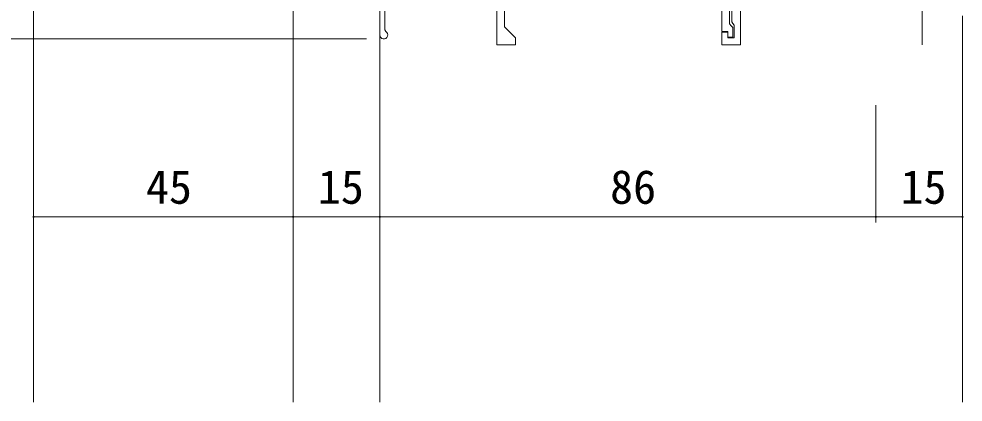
# Model space of a CAD drawing. Units: millimetres, scale not verified. Extents: x -1188 to -198, y -840 to 760.
# Drawn here: x -1020.6 to -856.9, y 335 to 401.5 of the extents above; entities that cross this region are included whole.
import ezdxf
from ezdxf.enums import TextEntityAlignment as Align

# ---------------------------------------------------------------- set-up
doc = ezdxf.new("R2010")
doc.units = ezdxf.units.MM
doc.header["$LTSCALE"] = 4
doc.linetypes.add('CHAIN2', pattern=[12, 9, -1, 1, -1])
for name, color, linetype, lineweight in [('0-3_YKK_11', 7, 'Continuous', 9), ('0-4_YKK_12', 2, 'Continuous', 9), ('0-5_YSS_K', 3, 'Continuous', 9), ('0-6_YKK_13', 4, 'Continuous', 9), ('0-7_YKK_D', 6, 'Continuous', 9)]:
    doc.layers.add(name, color=color, linetype=linetype, lineweight=lineweight)
doc.styles.add('ＭＳ ゴシック', font='')
doc.styles.get('ＭＳ ゴシック').set_extended_font_data('MS Gothic')

msp = doc.modelspace()

# ---------------------------------------------------------------- linework, layer by layer
at = {"layer": '0-3_YKK_11'}
for p, q in [((-958, 430.5), (-958, 398.7)), ((-936.4, 400.1), (-936.4, 423.998)), ((-898.7, 399.3), (-898.7, 422.7)), ((-897.4, 420.3), (-897.4, 400.6)), ((-957.1, 399.566), (-957.1, 417.7)), ((-937.7, 417.7), (-937.7, 397)), ((-897, 400.966), (-897, 418.6)), ((-895.5, 417.979), (-895.5, 397)), ((-896.8, 400.683), (-897, 400.966)), ((-956.95, 399.306), (-957.1, 399.566)), ((-934.5, 398.2), (-936.4, 400.1)), ((-897.4, 400.6), (-897.1, 400.3)), ((-897.1, 400.3), (-896.8, 400)), ((-896.6, 400.4), (-896.8, 400.683)), ((-896.8, 400), (-896.8, 398.3)), ((-896.6, 398.2), (-896.6, 400.4)), ((-934.5, 397), (-934.5, 398.2)), ((-897.7, 399.3), (-898.7, 399.3)), ((-898.7, 399.2), (-897.7, 399.2)), ((-898.7, 397), (-898.7, 399.2)), ((-897.7, 398.3), (-897.7, 399.3)), ((-897.7, 399.2), (-897.7, 398.2)), ((-896.8, 398.3), (-897.7, 398.3)), ((-897.7, 398.2), (-896.6, 398.2)), ((-937.7, 397), (-934.5, 397)), ((-895.5, 397), (-898.7, 397))]:
    msp.add_line(p, q, dxfattribs=at)
msp.add_arc((-957.3, 398.7), 0.7, 180, 60, dxfattribs=at)
at = {"layer": '0-4_YKK_12'}
for p, q in [((-857, 402), (-857, 335)), ((-958, 398.7), (-958, 335))]:
    msp.add_line(p, q, dxfattribs=at)
at = {"layer": '0-5_YSS_K'}
for p, q in [((-1018, 427), (-1018, 335)), ((-973, 418), (-973, 335))]:
    msp.add_line(p, q, dxfattribs=at)
at = {"layer": '0-6_YKK_13', "linetype": 'CHAIN2'}
msp.add_line((-864, 397), (-864, 427), dxfattribs=at)
at = {"layer": '0-7_YKK_D'}
for p, q in [((-960.3, 398), (-1039, 398)), ((-1018, 386.496), (-1018, 366.146)), ((-973, 386.496), (-973, 366.146)), ((-973, 386.496), (-973, 366.146)), ((-958, 386.496), (-958, 366.146)), ((-958, 386.496), (-958, 366.146)), ((-872, 386.496), (-872, 366.146)), ((-872, 386.496), (-872, 366.146)), ((-857, 386.496), (-857, 366.146)), ((-1018, 367.146), (-973, 367.146)), ((-973, 367.146), (-958, 367.146)), ((-958, 367.146), (-872, 367.146)), ((-872, 367.146), (-857, 367.146))]:
    msp.add_line(p, q, dxfattribs=at)
for centre, start, end in [((-1018, 367.146), 0, 180), ((-1018, 367.146), 180, 0), ((-973, 367.146), 0, 180), ((-973, 367.146), 0, 180), ((-973, 367.146), 180, 0), ((-973, 367.146), 180, 0), ((-958, 367.146), 0, 180), ((-958, 367.146), 0, 180), ((-958, 367.146), 180, 0), ((-958, 367.146), 180, 0), ((-872, 367.146), 0, 180), ((-872, 367.146), 0, 180), ((-872, 367.146), 180, 0), ((-872, 367.146), 180, 0), ((-857, 367.146), 0, 180), ((-857, 367.146), 180, 0)]:
    msp.add_arc(centre, 0.106, start, end, dxfattribs=at)

# ---------------------------------------------------------------- texts
at = {"layer": '0-7_YKK_D', "color": 4, "style": 'ＭＳ ゴシック'}
for s, p in [('45', (-998.534, 367.647)), ('15', (-968.741, 367.647)), ('86', (-918.082, 367.647)), ('15', (-867.741, 367.647))]:
    msp.add_text(s, height=5.865, dxfattribs=at).set_placement(p, align=Align.BOTTOM_LEFT)

doc.saveas('drawing.dxf')
